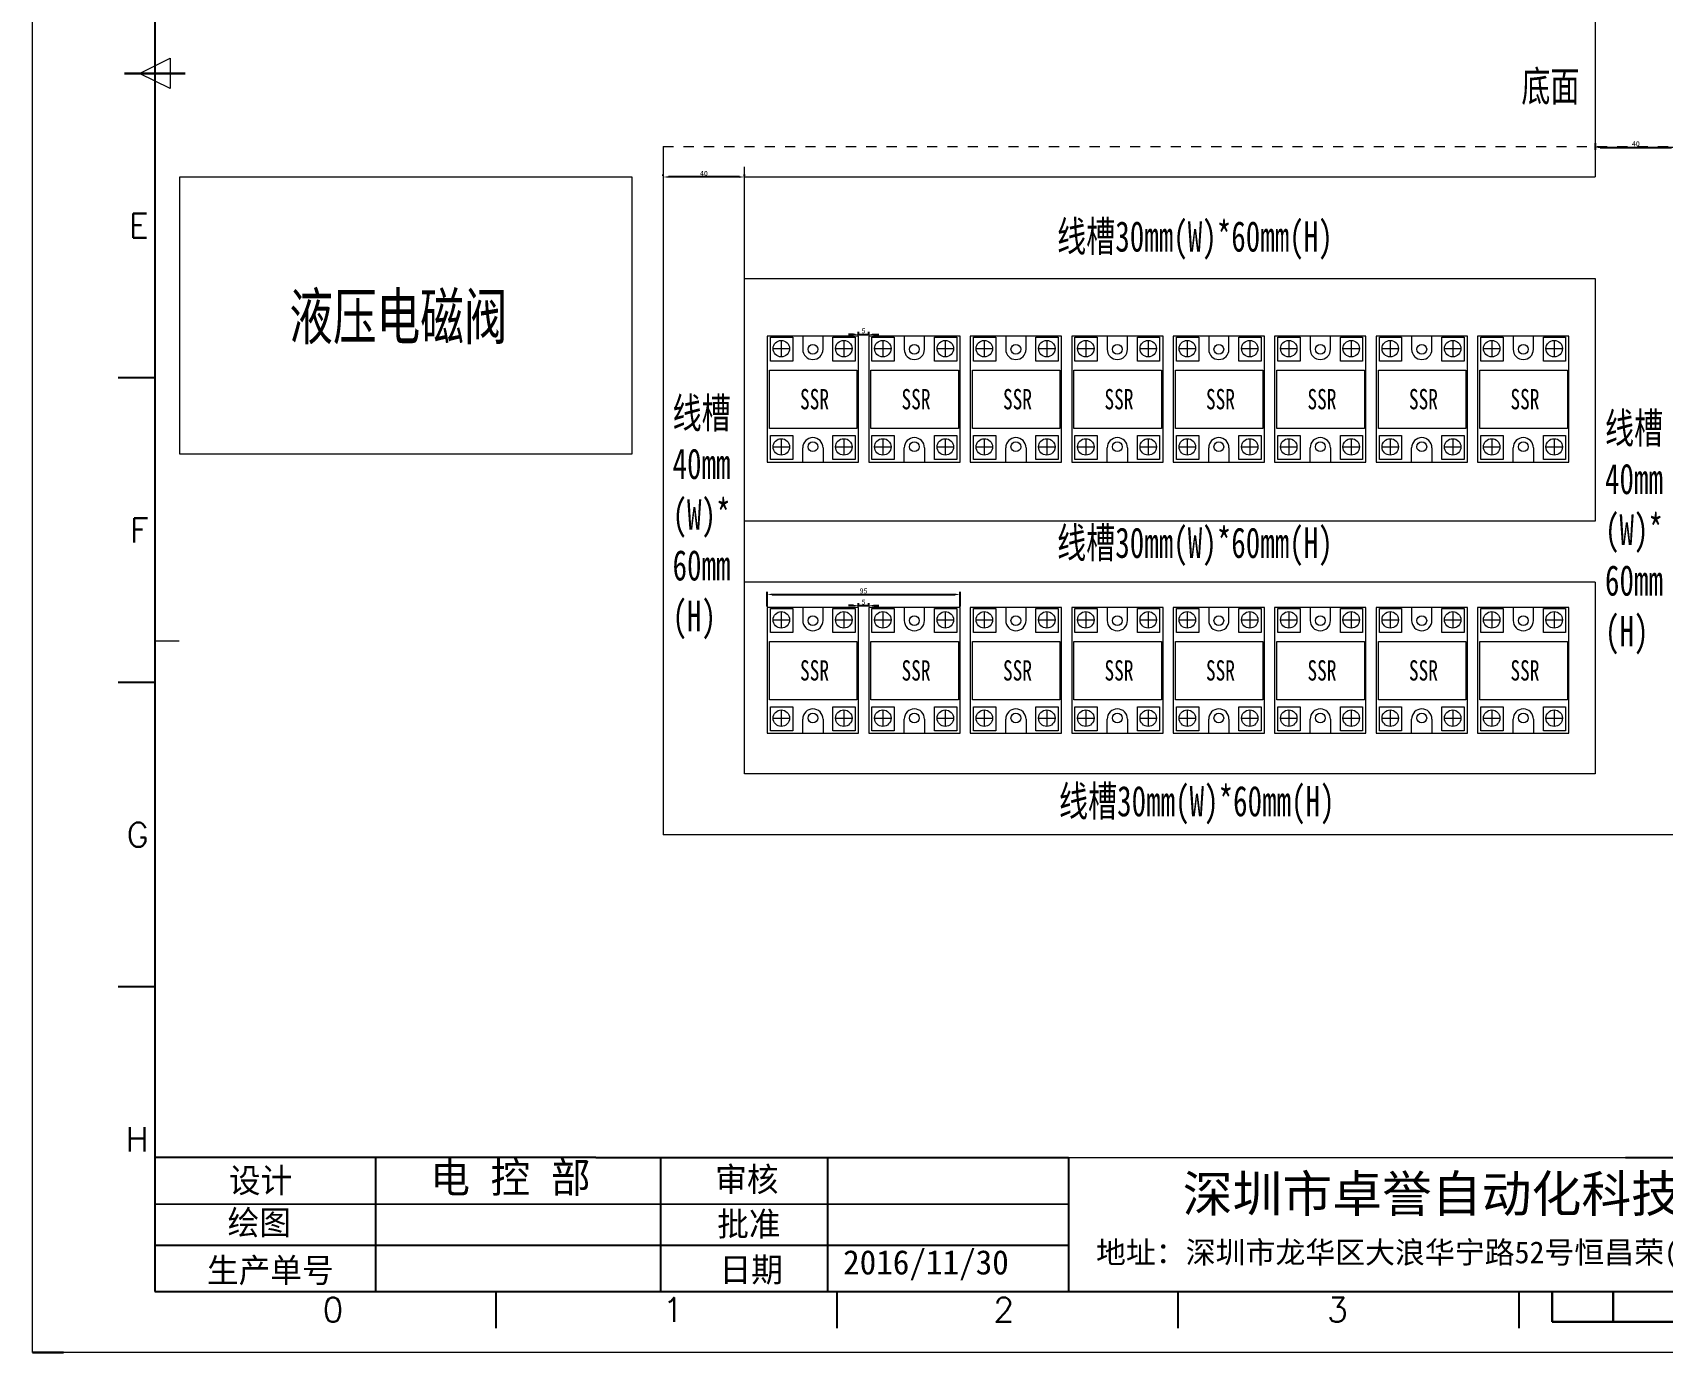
# Model space of a CAD drawing. Extents: x 35123 to 43919, y -4314 to -326.
# Drawn here: x 35327 to 36130, y -1586 to -936 of the extents above; entities that cross this region are included whole.
import ezdxf
from ezdxf.enums import TextEntityAlignment as Align

# ---------------------------------------------------------------- set-up
doc = ezdxf.new("R2010")
doc.units = 0
doc.header["$MEASUREMENT"] = 0
doc.linetypes.add('10', pattern=[20, 5, -5, 5, -5])
doc.layers.add('AE_BOR', color=1, linetype='Continuous')
doc.layers.add('细实线层', color=7, linetype='Continuous')
doc.styles.add('WD', font='romans.shx', dxfattribs={"bigfont": 'gbcbig.shx'})
doc.styles.add('宋', font='SimSun.ttf', dxfattribs={"width": 0.7})
doc.dimstyles.new('AM_ISO', dxfattribs={"dimtxt": 2.5, "dimasz": 2.5, "dimexe": 1.25, "dimexo": 0.5, "dimgap": 0.5, "dimtad": 1, "dimdsep": 46, "dimtxsty": 'Standard', "dimcen": 0, "dimclrd": 5, "dimclre": 5, "dimclrt": 1, "dimadec": 0, "dimazin": 2, "dimtp": 0.1, "dimtm": 0.1, "dimtfac": 0.71, "dimtmove": 0, "dimatfit": 3, "dimfxl": 1, "dimtfillclr": 6, "dimlwd": -1, "dimlwe": -1, "dimarcsym": 0})

# ---------------------------------------------------------------- blocks, each defined once
blk = doc.blocks.new('gb_a2_a')
for p, q in [((25, 410), (25, 10)), ((25, 10), (584, 10))]:
    blk.add_line(p, q)
at = {"lineweight": 9, "ltscale": 0.1}
blk.add_line((25, 116.86), (29, 116.86), dxfattribs=at)
at = {"layer": 'AE_BOR', "color": 1, "lineweight": 15}
for p, q in [((4.93, 0), (4.93, 420)), ((22.5, 210), (27.5, 212.5)), ((27.5, 212.5), (27.5, 207.5)), ((27.5, 207.5), (22.5, 210)), ((598.93, 0), (4.93, 0))]:
    blk.add_line(p, q, dxfattribs=at)
at = {"layer": 'AE_BOR', "color": 2, "lineweight": 30}
for p, q in [((20, 210), (30, 210)), ((254.5, 5), (254.5, 10)), ((264.5, 5), (264.5, 10)), ((254.5, 5), (354.5, 5))]:
    blk.add_line(p, q, dxfattribs=at)
at = {"layer": 'AE_BOR'}
for p, q in [((25, 160), (19, 160)), ((25, 110), (19, 110)), ((25, 60), (19, 60)), ((81, 10), (81, 4)), ((137, 10), (137, 4)), ((193, 10), (193, 4)), ((249, 10), (249, 4))]:
    blk.add_line(p, q, dxfattribs=at)
at = {"layer": 'AE_BOR', "lineweight": 30}
blk.add_line((4.93, 0), (10, 0), dxfattribs=at)
at = {"layer": 'AE_BOR', "style": 'WD'}
for s, p in [('E', (24, 185)), ('F', (24, 135)), ('G', (24, 85)), ('H', (24, 35))]:
    blk.add_text(s, height=4, dxfattribs=at).set_placement(p, align=Align.MIDDLE_RIGHT)
for s, p in [('0', (54.27, 5)), ('1', (110.12, 5)), ('2', (164.42, 5)), ('3', (219.22, 5))]:
    blk.add_text(s, height=4, dxfattribs=at).set_placement(p, align=Align.CENTER)
blk = doc.blocks.new('*D126')
at = {"color": 5}
for p, q in [((35733.98, -1085.24), (35733.98, -1083.62)), ((35738.98, -1085.24), (35738.98, -1083.62)), ((35731.48, -1084.87), (35728.98, -1084.87)), ((35733.98, -1084.87), (35738.98, -1084.87)), ((35741.48, -1084.87), (35743.98, -1084.87))]:
    blk.add_line(p, q, dxfattribs=at)
at = {"color": 5, "lineweight": 0}
for points in [[(35731.48, -1084.46), (35731.48, -1085.29), (35733.98, -1084.87)], [(35741.48, -1084.46), (35741.48, -1085.29), (35738.98, -1084.87)]]:
    blk.add_solid(points, dxfattribs=at)
at = {"layer": 'Defpoints', "color": 0, "lineweight": 0}
for p in [(35733.98, -1085.74), (35738.98, -1084.87), (35738.98, -1085.74)]:
    blk.add_point(p, dxfattribs=at)
at = {"color": 1, "lineweight": 0, "insert": (35736.48, -1083.12), "char_height": 2.5, "attachment_point": 5}
blk.add_mtext('5', dxfattribs=at)
blk = doc.blocks.new('*D127')
at = {"color": 5}
for p, q in [((35731.48, -1218.49), (35728.98, -1218.49)), ((35733.98, -1218.85), (35733.98, -1217.24)), ((35733.98, -1218.49), (35738.98, -1218.49)), ((35738.98, -1218.85), (35738.98, -1217.24)), ((35741.48, -1218.49), (35743.98, -1218.49))]:
    blk.add_line(p, q, dxfattribs=at)
at = {"color": 5, "lineweight": 0}
for points in [[(35731.48, -1218.07), (35731.48, -1218.9), (35733.98, -1218.49)], [(35741.48, -1218.07), (35741.48, -1218.9), (35738.98, -1218.49)]]:
    blk.add_solid(points, dxfattribs=at)
at = {"layer": 'Defpoints', "color": 0, "lineweight": 0}
for p in [(35733.98, -1219.35), (35738.98, -1218.49), (35738.98, -1219.35)]:
    blk.add_point(p, dxfattribs=at)
at = {"color": 1, "lineweight": 0, "insert": (35736.48, -1216.74), "char_height": 2.5, "attachment_point": 5}
blk.add_mtext('5', dxfattribs=at)
blk = doc.blocks.new('*D132')
at = {"layer": 'Defpoints', "color": 0, "lineweight": 0}
for p in [(36096.94, -990.19), (36136.94, -989.81), (36136.94, -992.77)]:
    blk.add_point(p, dxfattribs=at)
at = {"layer": '细实线层', "color": 5}
for p, q in [((36096.94, -990.69), (36096.94, -994.02)), ((36099.44, -992.77), (36134.44, -992.77)), ((36136.94, -990.31), (36136.94, -994.02))]:
    blk.add_line(p, q, dxfattribs=at)
at = {"layer": '细实线层', "color": 5, "lineweight": 0}
for points in [[(36099.44, -992.35), (36099.44, -993.18), (36096.94, -992.77)], [(36134.44, -992.35), (36134.44, -993.18), (36136.94, -992.77)]]:
    blk.add_solid(points, dxfattribs=at)
at = {"layer": '细实线层', "color": 1, "lineweight": 0, "insert": (36116.94, -991.02), "char_height": 2.5, "attachment_point": 5}
blk.add_mtext('40', dxfattribs=at)
blk = doc.blocks.new('*D151')
at = {"layer": 'Defpoints', "color": 0, "lineweight": 0}
for p in [(35637.79, -1007.35), (35637.79, -1007.35), (35677.79, -1007.35)]:
    blk.add_point(p, dxfattribs=at)
at = {"layer": '细实线层', "color": 5}
for p, q in [((35637.79, -1006.85), (35637.79, -1006.1)), ((35675.29, -1007.35), (35640.29, -1007.35)), ((35677.79, -1006.85), (35677.79, -1006.1))]:
    blk.add_line(p, q, dxfattribs=at)
at = {"layer": '细实线层', "color": 5, "lineweight": 0}
for points in [[(35640.29, -1006.94), (35640.29, -1007.77), (35637.79, -1007.35)], [(35675.29, -1006.94), (35675.29, -1007.77), (35677.79, -1007.35)]]:
    blk.add_solid(points, dxfattribs=at)
at = {"layer": '细实线层', "color": 1, "lineweight": 0, "insert": (35657.79, -1005.6), "char_height": 2.5, "attachment_point": 5}
blk.add_mtext('40', dxfattribs=at)
blk = doc.blocks.new('*D185')
at = {"layer": 'Defpoints', "color": 0, "lineweight": 0}
for p in [(35688.98, -1219.35), (35783.98, -1212.97), (35783.98, -1219.35)]:
    blk.add_point(p, dxfattribs=at)
at = {"layer": '细实线层', "color": 5}
for p, q in [((35688.98, -1218.85), (35688.98, -1211.72)), ((35783.98, -1218.85), (35783.98, -1211.72)), ((35691.48, -1212.97), (35781.48, -1212.97))]:
    blk.add_line(p, q, dxfattribs=at)
at = {"layer": '细实线层', "color": 5, "lineweight": 0}
for points in [[(35691.48, -1212.55), (35691.48, -1213.39), (35688.98, -1212.97)], [(35781.48, -1212.55), (35781.48, -1213.39), (35783.98, -1212.97)]]:
    blk.add_solid(points, dxfattribs=at)
at = {"layer": '细实线层', "color": 1, "lineweight": 0, "insert": (35736.48, -1211.22), "char_height": 2.5, "attachment_point": 5}
blk.add_mtext('95', dxfattribs=at)

msp = doc.modelspace()

# ---------------------------------------------------------------- linework, layer by layer
at = {"lineweight": 0}
for p, q in [((36096.94, -710.415), (36096.94, -1007.352)), ((35637.785, -992.352), (35637.785, -1331.352)), ((35677.785, -1301.352), (35677.785, -1002.352)), ((35399.553, -1007.262), (35622.215, -1007.262)), ((35399.553, -1143.914), (35399.553, -1007.262)), ((35622.215, -1007.262), (35622.215, -1143.914)), ((35677.785, -1007.352), (36096.94, -1007.352)), ((35677.785, -1057.352), (36096.94, -1057.352)), ((36096.94, -1057.352), (36096.94, -1176.852)), ((35688.983, -1085.738), (35688.983, -1147.738)), ((35733.983, -1085.738), (35688.983, -1085.738)), ((35691.874, -1091.88), (35699.992, -1091.88)), ((35695.933, -1087.821), (35695.933, -1095.939)), ((35706.483, -1085.738), (35706.483, -1092.238)), ((35716.483, -1092.238), (35716.483, -1085.738)), ((35722.652, -1091.88), (35730.77, -1091.88)), ((35726.711, -1087.821), (35726.711, -1095.939)), ((35733.983, -1147.738), (35733.983, -1085.738)), ((35738.983, -1085.738), (35738.983, -1147.738)), ((35783.983, -1085.738), (35738.983, -1085.738)), ((35741.874, -1091.88), (35749.992, -1091.88)), ((35745.933, -1087.821), (35745.933, -1095.939)), ((35756.483, -1085.738), (35756.483, -1092.238)), ((35766.483, -1092.238), (35766.483, -1085.738)), ((35772.652, -1091.88), (35780.77, -1091.88)), ((35776.711, -1087.821), (35776.711, -1095.939)), ((35783.983, -1147.738), (35783.983, -1085.738)), ((35788.983, -1085.738), (35788.983, -1147.738)), ((35833.983, -1085.738), (35788.983, -1085.738)), ((35791.874, -1091.88), (35799.992, -1091.88)), ((35795.933, -1087.821), (35795.933, -1095.939)), ((35806.483, -1085.738), (35806.483, -1092.238)), ((35816.483, -1092.238), (35816.483, -1085.738)), ((35822.652, -1091.88), (35830.77, -1091.88)), ((35826.711, -1087.821), (35826.711, -1095.939)), ((35833.983, -1147.738), (35833.983, -1085.738)), ((35838.983, -1085.738), (35838.983, -1147.738)), ((35883.983, -1085.738), (35838.983, -1085.738)), ((35841.874, -1091.88), (35849.992, -1091.88)), ((35845.933, -1087.821), (35845.933, -1095.939)), ((35856.483, -1085.738), (35856.483, -1092.238)), ((35866.483, -1092.238), (35866.483, -1085.738)), ((35872.652, -1091.88), (35880.77, -1091.88)), ((35876.711, -1087.821), (35876.711, -1095.939)), ((35883.983, -1147.738), (35883.983, -1085.738)), ((35888.983, -1085.738), (35888.983, -1147.738)), ((35933.983, -1085.738), (35888.983, -1085.738)), ((35891.874, -1091.88), (35899.992, -1091.88)), ((35895.933, -1087.821), (35895.933, -1095.939)), ((35906.483, -1085.738), (35906.483, -1092.238)), ((35916.483, -1092.238), (35916.483, -1085.738)), ((35922.652, -1091.88), (35930.77, -1091.88)), ((35926.711, -1087.821), (35926.711, -1095.939)), ((35933.983, -1147.738), (35933.983, -1085.738)), ((35938.983, -1085.738), (35938.983, -1147.738)), ((35983.983, -1085.738), (35938.983, -1085.738)), ((35941.874, -1091.88), (35949.992, -1091.88)), ((35945.933, -1087.821), (35945.933, -1095.939)), ((35956.483, -1085.738), (35956.483, -1092.238)), ((35966.483, -1092.238), (35966.483, -1085.738)), ((35972.652, -1091.88), (35980.77, -1091.88)), ((35976.711, -1087.821), (35976.711, -1095.939)), ((35983.983, -1147.738), (35983.983, -1085.738)), ((35988.983, -1085.738), (35988.983, -1147.738)), ((36033.983, -1085.738), (35988.983, -1085.738)), ((35991.874, -1091.88), (35999.992, -1091.88)), ((35995.933, -1087.821), (35995.933, -1095.939)), ((36006.483, -1085.738), (36006.483, -1092.238)), ((36016.483, -1092.238), (36016.483, -1085.738)), ((36022.652, -1091.88), (36030.77, -1091.88)), ((36026.711, -1087.821), (36026.711, -1095.939)), ((36033.983, -1147.738), (36033.983, -1085.738)), ((36038.983, -1085.738), (36038.983, -1147.738)), ((36083.983, -1085.738), (36038.983, -1085.738)), ((36041.874, -1091.88), (36049.992, -1091.88)), ((36045.933, -1087.821), (36045.933, -1095.939)), ((36056.483, -1085.738), (36056.483, -1092.238)), ((36066.483, -1092.238), (36066.483, -1085.738)), ((36072.652, -1091.88), (36080.77, -1091.88)), ((36076.711, -1087.821), (36076.711, -1095.939)), ((36083.983, -1147.738), (36083.983, -1085.738)), ((35690.087, -1131.206), (35690.087, -1102.503)), ((35690.087, -1102.503), (35733.189, -1102.503)), ((35733.189, -1102.503), (35733.189, -1131.206)), ((35740.087, -1131.206), (35740.087, -1102.503)), ((35740.087, -1102.503), (35783.189, -1102.503)), ((35783.189, -1102.503), (35783.189, -1131.206)), ((35790.087, -1131.206), (35790.087, -1102.503)), ((35790.087, -1102.503), (35833.189, -1102.503)), ((35833.189, -1102.503), (35833.189, -1131.206)), ((35840.087, -1131.206), (35840.087, -1102.503)), ((35840.087, -1102.503), (35883.189, -1102.503)), ((35883.189, -1102.503), (35883.189, -1131.206)), ((35890.087, -1131.206), (35890.087, -1102.503)), ((35890.087, -1102.503), (35933.189, -1102.503)), ((35933.189, -1102.503), (35933.189, -1131.206)), ((35940.087, -1131.206), (35940.087, -1102.503)), ((35940.087, -1102.503), (35983.189, -1102.503)), ((35983.189, -1102.503), (35983.189, -1131.206)), ((35990.087, -1131.206), (35990.087, -1102.503)), ((35990.087, -1102.503), (36033.189, -1102.503)), ((36033.189, -1102.503), (36033.189, -1131.206)), ((36040.087, -1131.206), (36040.087, -1102.503)), ((36040.087, -1102.503), (36083.189, -1102.503)), ((36083.189, -1102.503), (36083.189, -1131.206)), ((35733.189, -1131.206), (35690.087, -1131.206)), ((35783.189, -1131.206), (35740.087, -1131.206)), ((35833.189, -1131.206), (35790.087, -1131.206)), ((35883.189, -1131.206), (35840.087, -1131.206)), ((35933.189, -1131.206), (35890.087, -1131.206)), ((35983.189, -1131.206), (35940.087, -1131.206)), ((36033.189, -1131.206), (35990.087, -1131.206)), ((36083.189, -1131.206), (36040.087, -1131.206)), ((35695.933, -1136.25), (35695.933, -1144.367)), ((35726.711, -1136.25), (35726.711, -1144.367)), ((35745.933, -1136.25), (35745.933, -1144.367)), ((35776.711, -1136.25), (35776.711, -1144.367)), ((35795.933, -1136.25), (35795.933, -1144.367)), ((35826.711, -1136.25), (35826.711, -1144.367)), ((35845.933, -1136.25), (35845.933, -1144.367)), ((35876.711, -1136.25), (35876.711, -1144.367)), ((35895.933, -1136.25), (35895.933, -1144.367)), ((35926.711, -1136.25), (35926.711, -1144.367)), ((35945.933, -1136.25), (35945.933, -1144.367)), ((35976.711, -1136.25), (35976.711, -1144.367)), ((35995.933, -1136.25), (35995.933, -1144.367)), ((36026.711, -1136.25), (36026.711, -1144.367)), ((36045.933, -1136.25), (36045.933, -1144.367)), ((36076.711, -1136.25), (36076.711, -1144.367)), ((35622.215, -1143.914), (35399.553, -1143.914)), ((35688.983, -1147.738), (35733.983, -1147.738)), ((35691.874, -1140.308), (35699.992, -1140.308)), ((35706.483, -1147.738), (35706.483, -1140.738)), ((35716.483, -1140.738), (35716.483, -1147.738)), ((35722.652, -1140.308), (35730.77, -1140.308)), ((35738.983, -1147.738), (35783.983, -1147.738)), ((35741.874, -1140.308), (35749.992, -1140.308)), ((35756.483, -1147.738), (35756.483, -1140.738)), ((35766.483, -1140.738), (35766.483, -1147.738)), ((35772.652, -1140.308), (35780.77, -1140.308)), ((35788.983, -1147.738), (35833.983, -1147.738)), ((35791.874, -1140.308), (35799.992, -1140.308)), ((35806.483, -1147.738), (35806.483, -1140.738)), ((35816.483, -1140.738), (35816.483, -1147.738)), ((35822.652, -1140.308), (35830.77, -1140.308)), ((35838.983, -1147.738), (35883.983, -1147.738)), ((35841.874, -1140.308), (35849.992, -1140.308)), ((35856.483, -1147.738), (35856.483, -1140.738)), ((35866.483, -1140.738), (35866.483, -1147.738)), ((35872.652, -1140.308), (35880.77, -1140.308)), ((35888.983, -1147.738), (35933.983, -1147.738)), ((35891.874, -1140.308), (35899.992, -1140.308)), ((35906.483, -1147.738), (35906.483, -1140.738)), ((35916.483, -1140.738), (35916.483, -1147.738)), ((35922.652, -1140.308), (35930.77, -1140.308)), ((35938.983, -1147.738), (35983.983, -1147.738)), ((35941.874, -1140.308), (35949.992, -1140.308)), ((35956.483, -1147.738), (35956.483, -1140.738)), ((35966.483, -1140.738), (35966.483, -1147.738)), ((35972.652, -1140.308), (35980.77, -1140.308)), ((35988.983, -1147.738), (36033.983, -1147.738)), ((35991.874, -1140.308), (35999.992, -1140.308)), ((36006.483, -1147.738), (36006.483, -1140.738)), ((36016.483, -1140.738), (36016.483, -1147.738)), ((36022.652, -1140.308), (36030.77, -1140.308)), ((36038.983, -1147.738), (36083.983, -1147.738)), ((36041.874, -1140.308), (36049.992, -1140.308)), ((36056.483, -1147.738), (36056.483, -1140.738)), ((36066.483, -1140.738), (36066.483, -1147.738)), ((36072.652, -1140.308), (36080.77, -1140.308)), ((36096.94, -1176.852), (35677.785, -1176.852)), ((36096.94, -1206.852), (35677.785, -1206.852)), ((36096.94, -1206.852), (36096.94, -1301.352)), ((35688.983, -1219.352), (35688.983, -1281.352)), ((35733.983, -1219.352), (35688.983, -1219.352)), ((35706.483, -1219.352), (35706.483, -1225.852)), ((35716.483, -1225.852), (35716.483, -1219.352)), ((35733.983, -1281.352), (35733.983, -1219.352)), ((35738.983, -1219.352), (35738.983, -1281.352)), ((35783.983, -1219.352), (35738.983, -1219.352)), ((35756.483, -1219.352), (35756.483, -1225.852)), ((35766.483, -1225.852), (35766.483, -1219.352)), ((35783.983, -1281.352), (35783.983, -1219.352)), ((35788.983, -1219.352), (35788.983, -1281.352)), ((35833.983, -1219.352), (35788.983, -1219.352)), ((35806.483, -1219.352), (35806.483, -1225.852)), ((35816.483, -1225.852), (35816.483, -1219.352)), ((35833.983, -1281.352), (35833.983, -1219.352)), ((35838.983, -1219.352), (35838.983, -1281.352)), ((35883.983, -1219.352), (35838.983, -1219.352)), ((35856.483, -1219.352), (35856.483, -1225.852)), ((35866.483, -1225.852), (35866.483, -1219.352)), ((35883.983, -1281.352), (35883.983, -1219.352)), ((35888.983, -1219.352), (35888.983, -1281.352)), ((35933.983, -1219.352), (35888.983, -1219.352)), ((35906.483, -1219.352), (35906.483, -1225.852)), ((35916.483, -1225.852), (35916.483, -1219.352)), ((35933.983, -1281.352), (35933.983, -1219.352)), ((35938.983, -1219.352), (35938.983, -1281.352)), ((35983.983, -1219.352), (35938.983, -1219.352)), ((35956.483, -1219.352), (35956.483, -1225.852)), ((35966.483, -1225.852), (35966.483, -1219.352)), ((35983.983, -1281.352), (35983.983, -1219.352)), ((35988.983, -1219.352), (35988.983, -1281.352)), ((36033.983, -1219.352), (35988.983, -1219.352)), ((36006.483, -1219.352), (36006.483, -1225.852)), ((36016.483, -1225.852), (36016.483, -1219.352)), ((36033.983, -1281.352), (36033.983, -1219.352)), ((36038.983, -1219.352), (36038.983, -1281.352)), ((36083.983, -1219.352), (36038.983, -1219.352)), ((36056.483, -1219.352), (36056.483, -1225.852)), ((36066.483, -1225.852), (36066.483, -1219.352)), ((36083.983, -1281.352), (36083.983, -1219.352)), ((35691.874, -1225.493), (35699.992, -1225.493)), ((35695.933, -1221.435), (35695.933, -1229.552)), ((35722.652, -1225.493), (35730.77, -1225.493)), ((35726.711, -1221.435), (35726.711, -1229.552)), ((35741.874, -1225.493), (35749.992, -1225.493)), ((35745.933, -1221.435), (35745.933, -1229.552)), ((35772.652, -1225.493), (35780.77, -1225.493)), ((35776.711, -1221.435), (35776.711, -1229.552)), ((35791.874, -1225.493), (35799.992, -1225.493)), ((35795.933, -1221.435), (35795.933, -1229.552)), ((35822.652, -1225.493), (35830.77, -1225.493)), ((35826.711, -1221.435), (35826.711, -1229.552)), ((35841.874, -1225.493), (35849.992, -1225.493)), ((35845.933, -1221.435), (35845.933, -1229.552)), ((35872.652, -1225.493), (35880.77, -1225.493)), ((35876.711, -1221.435), (35876.711, -1229.552)), ((35891.874, -1225.493), (35899.992, -1225.493)), ((35895.933, -1221.435), (35895.933, -1229.552)), ((35922.652, -1225.493), (35930.77, -1225.493)), ((35926.711, -1221.435), (35926.711, -1229.552)), ((35941.874, -1225.493), (35949.992, -1225.493)), ((35945.933, -1221.435), (35945.933, -1229.552)), ((35972.652, -1225.493), (35980.77, -1225.493)), ((35976.711, -1221.435), (35976.711, -1229.552)), ((35991.874, -1225.493), (35999.992, -1225.493)), ((35995.933, -1221.435), (35995.933, -1229.552)), ((36022.652, -1225.493), (36030.77, -1225.493)), ((36026.711, -1221.435), (36026.711, -1229.552)), ((36041.874, -1225.493), (36049.992, -1225.493)), ((36045.933, -1221.435), (36045.933, -1229.552)), ((36072.652, -1225.493), (36080.77, -1225.493)), ((36076.711, -1221.435), (36076.711, -1229.552)), ((35690.087, -1264.819), (35690.087, -1236.116)), ((35690.087, -1236.116), (35733.189, -1236.116)), ((35733.189, -1236.116), (35733.189, -1264.819)), ((35740.087, -1264.819), (35740.087, -1236.116)), ((35740.087, -1236.116), (35783.189, -1236.116)), ((35783.189, -1236.116), (35783.189, -1264.819)), ((35790.087, -1264.819), (35790.087, -1236.116)), ((35790.087, -1236.116), (35833.189, -1236.116)), ((35833.189, -1236.116), (35833.189, -1264.819)), ((35840.087, -1264.819), (35840.087, -1236.116)), ((35840.087, -1236.116), (35883.189, -1236.116)), ((35883.189, -1236.116), (35883.189, -1264.819)), ((35890.087, -1264.819), (35890.087, -1236.116)), ((35890.087, -1236.116), (35933.189, -1236.116)), ((35933.189, -1236.116), (35933.189, -1264.819)), ((35940.087, -1264.819), (35940.087, -1236.116)), ((35940.087, -1236.116), (35983.189, -1236.116)), ((35983.189, -1236.116), (35983.189, -1264.819)), ((35990.087, -1264.819), (35990.087, -1236.116)), ((35990.087, -1236.116), (36033.189, -1236.116)), ((36033.189, -1236.116), (36033.189, -1264.819)), ((36040.087, -1264.819), (36040.087, -1236.116)), ((36040.087, -1236.116), (36083.189, -1236.116)), ((36083.189, -1236.116), (36083.189, -1264.819)), ((35733.189, -1264.819), (35690.087, -1264.819)), ((35783.189, -1264.819), (35740.087, -1264.819)), ((35833.189, -1264.819), (35790.087, -1264.819)), ((35883.189, -1264.819), (35840.087, -1264.819)), ((35933.189, -1264.819), (35890.087, -1264.819)), ((35983.189, -1264.819), (35940.087, -1264.819)), ((36033.189, -1264.819), (35990.087, -1264.819)), ((36083.189, -1264.819), (36040.087, -1264.819)), ((35691.874, -1273.922), (35699.992, -1273.922)), ((35695.933, -1269.863), (35695.933, -1277.981)), ((35706.483, -1281.352), (35706.483, -1274.352)), ((35716.483, -1274.352), (35716.483, -1281.352)), ((35722.652, -1273.922), (35730.77, -1273.922)), ((35726.711, -1269.863), (35726.711, -1277.981)), ((35741.874, -1273.922), (35749.992, -1273.922)), ((35745.933, -1269.863), (35745.933, -1277.981)), ((35756.483, -1281.352), (35756.483, -1274.352)), ((35766.483, -1274.352), (35766.483, -1281.352)), ((35772.652, -1273.922), (35780.77, -1273.922)), ((35776.711, -1269.863), (35776.711, -1277.981)), ((35791.874, -1273.922), (35799.992, -1273.922)), ((35795.933, -1269.863), (35795.933, -1277.981)), ((35806.483, -1281.352), (35806.483, -1274.352)), ((35816.483, -1274.352), (35816.483, -1281.352)), ((35822.652, -1273.922), (35830.77, -1273.922)), ((35826.711, -1269.863), (35826.711, -1277.981)), ((35841.874, -1273.922), (35849.992, -1273.922)), ((35845.933, -1269.863), (35845.933, -1277.981)), ((35856.483, -1281.352), (35856.483, -1274.352)), ((35866.483, -1274.352), (35866.483, -1281.352)), ((35872.652, -1273.922), (35880.77, -1273.922)), ((35876.711, -1269.863), (35876.711, -1277.981)), ((35891.874, -1273.922), (35899.992, -1273.922)), ((35895.933, -1269.863), (35895.933, -1277.981)), ((35906.483, -1281.352), (35906.483, -1274.352)), ((35916.483, -1274.352), (35916.483, -1281.352)), ((35922.652, -1273.922), (35930.77, -1273.922)), ((35926.711, -1269.863), (35926.711, -1277.981)), ((35941.874, -1273.922), (35949.992, -1273.922)), ((35945.933, -1269.863), (35945.933, -1277.981)), ((35956.483, -1281.352), (35956.483, -1274.352)), ((35966.483, -1274.352), (35966.483, -1281.352)), ((35972.652, -1273.922), (35980.77, -1273.922)), ((35976.711, -1269.863), (35976.711, -1277.981)), ((35991.874, -1273.922), (35999.992, -1273.922)), ((35995.933, -1269.863), (35995.933, -1277.981)), ((36006.483, -1281.352), (36006.483, -1274.352)), ((36016.483, -1274.352), (36016.483, -1281.352)), ((36022.652, -1273.922), (36030.77, -1273.922)), ((36026.711, -1269.863), (36026.711, -1277.981)), ((36041.874, -1273.922), (36049.992, -1273.922)), ((36045.933, -1269.863), (36045.933, -1277.981)), ((36056.483, -1281.352), (36056.483, -1274.352)), ((36066.483, -1274.352), (36066.483, -1281.352)), ((36072.652, -1273.922), (36080.77, -1273.922)), ((36076.711, -1269.863), (36076.711, -1277.981)), ((35688.983, -1281.352), (35733.983, -1281.352)), ((35738.983, -1281.352), (35783.983, -1281.352)), ((35788.983, -1281.352), (35833.983, -1281.352)), ((35838.983, -1281.352), (35883.983, -1281.352)), ((35888.983, -1281.352), (35933.983, -1281.352)), ((35938.983, -1281.352), (35983.983, -1281.352)), ((35988.983, -1281.352), (36033.983, -1281.352)), ((36038.983, -1281.352), (36083.983, -1281.352)), ((36096.94, -1301.352), (35677.785, -1301.352)), ((36937.785, -1331.352), (35637.785, -1331.352)), ((35937.785, -1331.352), (35637.785, -1331.352))]:
    msp.add_line(p, q, dxfattribs=at)
at = {"linetype": '10', "lineweight": 0}
msp.add_line((35637.785, -992.352), (36937.785, -992.352), dxfattribs=at)
for p, q in [((35604.544, -1490.335), (35387.251, -1490.335)), ((35387.251, -1490.335), (35387.251, -1556.326)), ((35496.072, -1490.335), (35496.072, -1556.326)), ((35604.544, -1490.335), (35837.378, -1490.335)), ((35636.358, -1490.335), (35636.358, -1556.326)), ((35718.696, -1490.335), (35718.696, -1556.335)), ((35837.378, -1490.335), (35837.378, -1556.326)), ((36111.851, -1490.335), (36471.551, -1490.335)), ((35387.251, -1556.326), (37064.251, -1556.326))]:
    msp.add_line(p, q)
at = {"lineweight": 9, "ltscale": 0.1}
msp.add_line((35837.378, -1490.335), (36111.851, -1490.335), dxfattribs=at)
at = {"ltscale": 2}
for p, q in [((35387.251, -1513.386), (35837.378, -1513.206)), ((35387.251, -1533.479), (35837.378, -1533.479))]:
    msp.add_line(p, q, dxfattribs=at)
at = {"lineweight": 0}
for points in [[(35701.549, -1086.245), (35701.549, -1098.11), (35690.595, -1098.11), (35690.595, -1086.245)], [(35732.327, -1086.245), (35732.327, -1098.11), (35721.373, -1098.11), (35721.373, -1086.245)], [(35751.549, -1086.245), (35751.549, -1098.11), (35740.595, -1098.11), (35740.595, -1086.245)], [(35782.327, -1086.245), (35782.327, -1098.11), (35771.373, -1098.11), (35771.373, -1086.245)], [(35801.549, -1086.245), (35801.549, -1098.11), (35790.595, -1098.11), (35790.595, -1086.245)], [(35832.327, -1086.245), (35832.327, -1098.11), (35821.373, -1098.11), (35821.373, -1086.245)], [(35851.549, -1086.245), (35851.549, -1098.11), (35840.595, -1098.11), (35840.595, -1086.245)], [(35882.327, -1086.245), (35882.327, -1098.11), (35871.373, -1098.11), (35871.373, -1086.245)], [(35901.549, -1086.245), (35901.549, -1098.11), (35890.595, -1098.11), (35890.595, -1086.245)], [(35932.327, -1086.245), (35932.327, -1098.11), (35921.373, -1098.11), (35921.373, -1086.245)], [(35951.549, -1086.245), (35951.549, -1098.11), (35940.595, -1098.11), (35940.595, -1086.245)], [(35982.327, -1086.245), (35982.327, -1098.11), (35971.373, -1098.11), (35971.373, -1086.245)], [(36001.549, -1086.245), (36001.549, -1098.11), (35990.595, -1098.11), (35990.595, -1086.245)], [(36032.327, -1086.245), (36032.327, -1098.11), (36021.373, -1098.11), (36021.373, -1086.245)], [(36051.549, -1086.245), (36051.549, -1098.11), (36040.595, -1098.11), (36040.595, -1086.245)], [(36082.327, -1086.245), (36082.327, -1098.11), (36071.373, -1098.11), (36071.373, -1086.245)], [(35701.549, -1134.673), (35701.549, -1146.539), (35690.595, -1146.539), (35690.595, -1134.673)], [(35732.327, -1134.673), (35732.327, -1146.539), (35721.373, -1146.539), (35721.373, -1134.673)], [(35751.549, -1134.673), (35751.549, -1146.539), (35740.595, -1146.539), (35740.595, -1134.673)], [(35782.327, -1134.673), (35782.327, -1146.539), (35771.373, -1146.539), (35771.373, -1134.673)], [(35801.549, -1134.673), (35801.549, -1146.539), (35790.595, -1146.539), (35790.595, -1134.673)], [(35832.327, -1134.673), (35832.327, -1146.539), (35821.373, -1146.539), (35821.373, -1134.673)], [(35851.549, -1134.673), (35851.549, -1146.539), (35840.595, -1146.539), (35840.595, -1134.673)], [(35882.327, -1134.673), (35882.327, -1146.539), (35871.373, -1146.539), (35871.373, -1134.673)], [(35901.549, -1134.673), (35901.549, -1146.539), (35890.595, -1146.539), (35890.595, -1134.673)], [(35932.327, -1134.673), (35932.327, -1146.539), (35921.373, -1146.539), (35921.373, -1134.673)], [(35951.549, -1134.673), (35951.549, -1146.539), (35940.595, -1146.539), (35940.595, -1134.673)], [(35982.327, -1134.673), (35982.327, -1146.539), (35971.373, -1146.539), (35971.373, -1134.673)], [(36001.549, -1134.673), (36001.549, -1146.539), (35990.595, -1146.539), (35990.595, -1134.673)], [(36032.327, -1134.673), (36032.327, -1146.539), (36021.373, -1146.539), (36021.373, -1134.673)], [(36051.549, -1134.673), (36051.549, -1146.539), (36040.595, -1146.539), (36040.595, -1134.673)], [(36082.327, -1134.673), (36082.327, -1146.539), (36071.373, -1146.539), (36071.373, -1134.673)], [(35701.549, -1219.858), (35701.549, -1231.724), (35690.595, -1231.724), (35690.595, -1219.858)], [(35732.327, -1219.858), (35732.327, -1231.724), (35721.373, -1231.724), (35721.373, -1219.858)], [(35751.549, -1219.858), (35751.549, -1231.724), (35740.595, -1231.724), (35740.595, -1219.858)], [(35782.327, -1219.858), (35782.327, -1231.724), (35771.373, -1231.724), (35771.373, -1219.858)], [(35801.549, -1219.858), (35801.549, -1231.724), (35790.595, -1231.724), (35790.595, -1219.858)], [(35832.327, -1219.858), (35832.327, -1231.724), (35821.373, -1231.724), (35821.373, -1219.858)], [(35851.549, -1219.858), (35851.549, -1231.724), (35840.595, -1231.724), (35840.595, -1219.858)], [(35882.327, -1219.858), (35882.327, -1231.724), (35871.373, -1231.724), (35871.373, -1219.858)], [(35901.549, -1219.858), (35901.549, -1231.724), (35890.595, -1231.724), (35890.595, -1219.858)], [(35932.327, -1219.858), (35932.327, -1231.724), (35921.373, -1231.724), (35921.373, -1219.858)], [(35951.549, -1219.858), (35951.549, -1231.724), (35940.595, -1231.724), (35940.595, -1219.858)], [(35982.327, -1219.858), (35982.327, -1231.724), (35971.373, -1231.724), (35971.373, -1219.858)], [(36001.549, -1219.858), (36001.549, -1231.724), (35990.595, -1231.724), (35990.595, -1219.858)], [(36032.327, -1219.858), (36032.327, -1231.724), (36021.373, -1231.724), (36021.373, -1219.858)], [(36051.549, -1219.858), (36051.549, -1231.724), (36040.595, -1231.724), (36040.595, -1219.858)], [(36082.327, -1219.858), (36082.327, -1231.724), (36071.373, -1231.724), (36071.373, -1219.858)], [(35701.549, -1268.287), (35701.549, -1280.152), (35690.595, -1280.152), (35690.595, -1268.287)], [(35732.327, -1268.287), (35732.327, -1280.152), (35721.373, -1280.152), (35721.373, -1268.287)], [(35751.549, -1268.287), (35751.549, -1280.152), (35740.595, -1280.152), (35740.595, -1268.287)], [(35782.327, -1268.287), (35782.327, -1280.152), (35771.373, -1280.152), (35771.373, -1268.287)], [(35801.549, -1268.287), (35801.549, -1280.152), (35790.595, -1280.152), (35790.595, -1268.287)], [(35832.327, -1268.287), (35832.327, -1280.152), (35821.373, -1280.152), (35821.373, -1268.287)], [(35851.549, -1268.287), (35851.549, -1280.152), (35840.595, -1280.152), (35840.595, -1268.287)], [(35882.327, -1268.287), (35882.327, -1280.152), (35871.373, -1280.152), (35871.373, -1268.287)], [(35901.549, -1268.287), (35901.549, -1280.152), (35890.595, -1280.152), (35890.595, -1268.287)], [(35932.327, -1268.287), (35932.327, -1280.152), (35921.373, -1280.152), (35921.373, -1268.287)], [(35951.549, -1268.287), (35951.549, -1280.152), (35940.595, -1280.152), (35940.595, -1268.287)], [(35982.327, -1268.287), (35982.327, -1280.152), (35971.373, -1280.152), (35971.373, -1268.287)], [(36001.549, -1268.287), (36001.549, -1280.152), (35990.595, -1280.152), (35990.595, -1268.287)], [(36032.327, -1268.287), (36032.327, -1280.152), (36021.373, -1280.152), (36021.373, -1268.287)], [(36051.549, -1268.287), (36051.549, -1280.152), (36040.595, -1280.152), (36040.595, -1268.287)], [(36082.327, -1268.287), (36082.327, -1280.152), (36071.373, -1280.152), (36071.373, -1268.287)]]:
    msp.add_lwpolyline(points, close=True, dxfattribs=at)
for centre, radius in [((35695.933, -1091.88), 4.059), ((35711.483, -1092.238), 2.4), ((35726.711, -1091.88), 4.059), ((35745.933, -1091.88), 4.059), ((35761.483, -1092.238), 2.4), ((35776.711, -1091.88), 4.059), ((35795.933, -1091.88), 4.059), ((35811.483, -1092.238), 2.4), ((35826.711, -1091.88), 4.059), ((35845.933, -1091.88), 4.059), ((35861.483, -1092.238), 2.4), ((35876.711, -1091.88), 4.059), ((35895.933, -1091.88), 4.059), ((35911.483, -1092.238), 2.4), ((35926.711, -1091.88), 4.059), ((35945.933, -1091.88), 4.059), ((35961.483, -1092.238), 2.4), ((35976.711, -1091.88), 4.059), ((35995.933, -1091.88), 4.059), ((36011.483, -1092.238), 2.4), ((36026.711, -1091.88), 4.059), ((36045.933, -1091.88), 4.059), ((36061.483, -1092.238), 2.4), ((36076.711, -1091.88), 4.059), ((35695.933, -1140.308), 4.059), ((35711.483, -1140.238), 2.4), ((35726.711, -1140.308), 4.059), ((35745.933, -1140.308), 4.059), ((35761.483, -1140.238), 2.4), ((35776.711, -1140.308), 4.059), ((35795.933, -1140.308), 4.059), ((35811.483, -1140.238), 2.4), ((35826.711, -1140.308), 4.059), ((35845.933, -1140.308), 4.059), ((35861.483, -1140.238), 2.4), ((35876.711, -1140.308), 4.059), ((35895.933, -1140.308), 4.059), ((35911.483, -1140.238), 2.4), ((35926.711, -1140.308), 4.059), ((35945.933, -1140.308), 4.059), ((35961.483, -1140.238), 2.4), ((35976.711, -1140.308), 4.059), ((35995.933, -1140.308), 4.059), ((36011.483, -1140.238), 2.4), ((36026.711, -1140.308), 4.059), ((36045.933, -1140.308), 4.059), ((36061.483, -1140.238), 2.4), ((36076.711, -1140.308), 4.059), ((35695.933, -1225.493), 4.059), ((35711.483, -1225.852), 2.4), ((35726.711, -1225.493), 4.059), ((35745.933, -1225.493), 4.059), ((35761.483, -1225.852), 2.4), ((35776.711, -1225.493), 4.059), ((35795.933, -1225.493), 4.059), ((35811.483, -1225.852), 2.4), ((35826.711, -1225.493), 4.059), ((35845.933, -1225.493), 4.059), ((35861.483, -1225.852), 2.4), ((35876.711, -1225.493), 4.059), ((35895.933, -1225.493), 4.059), ((35911.483, -1225.852), 2.4), ((35926.711, -1225.493), 4.059), ((35945.933, -1225.493), 4.059), ((35961.483, -1225.852), 2.4), ((35976.711, -1225.493), 4.059), ((35995.933, -1225.493), 4.059), ((36011.483, -1225.852), 2.4), ((36026.711, -1225.493), 4.059), ((36045.933, -1225.493), 4.059), ((36061.483, -1225.852), 2.4), ((36076.711, -1225.493), 4.059), ((35695.933, -1273.922), 4.059), ((35711.483, -1273.852), 2.4), ((35726.711, -1273.922), 4.059), ((35745.933, -1273.922), 4.059), ((35761.483, -1273.852), 2.4), ((35776.711, -1273.922), 4.059), ((35795.933, -1273.922), 4.059), ((35811.483, -1273.852), 2.4), ((35826.711, -1273.922), 4.059), ((35845.933, -1273.922), 4.059), ((35861.483, -1273.852), 2.4), ((35876.711, -1273.922), 4.059), ((35895.933, -1273.922), 4.059), ((35911.483, -1273.852), 2.4), ((35926.711, -1273.922), 4.059), ((35945.933, -1273.922), 4.059), ((35961.483, -1273.852), 2.4), ((35976.711, -1273.922), 4.059), ((35995.933, -1273.922), 4.059), ((36011.483, -1273.852), 2.4), ((36026.711, -1273.922), 4.059), ((36045.933, -1273.922), 4.059), ((36061.483, -1273.852), 2.4), ((36076.711, -1273.922), 4.059)]:
    msp.add_circle(centre, radius, dxfattribs=at)
for centre, start, end in [((35711.483, -1092.238), 180, 0), ((35761.483, -1092.238), 180, 0), ((35811.483, -1092.238), 180, 0), ((35861.483, -1092.238), 180, 0), ((35911.483, -1092.238), 180, 0), ((35961.483, -1092.238), 180, 0), ((36011.483, -1092.238), 180, 0), ((36061.483, -1092.238), 180, 0), ((35711.483, -1140.738), 0, 180), ((35761.483, -1140.738), 0, 180), ((35811.483, -1140.738), 0, 180), ((35861.483, -1140.738), 0, 180), ((35911.483, -1140.738), 0, 180), ((35961.483, -1140.738), 0, 180), ((36011.483, -1140.738), 0, 180), ((36061.483, -1140.738), 0, 180), ((35711.483, -1225.852), 180, 0), ((35761.483, -1225.852), 180, 0), ((35811.483, -1225.852), 180, 0), ((35861.483, -1225.852), 180, 0), ((35911.483, -1225.852), 180, 0), ((35961.483, -1225.852), 180, 0), ((36011.483, -1225.852), 180, 0), ((36061.483, -1225.852), 180, 0), ((35711.483, -1274.352), 0, 180), ((35761.483, -1274.352), 0, 180), ((35811.483, -1274.352), 0, 180), ((35861.483, -1274.352), 0, 180), ((35911.483, -1274.352), 0, 180), ((35961.483, -1274.352), 0, 180), ((36011.483, -1274.352), 0, 180), ((36061.483, -1274.352), 0, 180)]:
    msp.add_arc(centre, 5, start, end, dxfattribs=at)

# ---------------------------------------------------------------- block references
at = {"xscale": 3, "yscale": 3, "zscale": 3}
msp.add_blockref('gb_a2_a', (35312.251, -1586.326), dxfattribs=at)

# ---------------------------------------------------------------- texts
at = {"lineweight": 0, "attachment_point": 1, "style": '宋'}
for s, insert, char_height, width in [('底面', (36060.522, -955.144), 15, 185.19818), ('线槽30mm(W)*60mm(H)', (35831.814, -1029.114), 15, 185.19818), ('液压电磁阀', (35453.58, -1064.789), 22.5, 134.28405), ('线槽\\P40mm\\P(W)*\\P60mm\\P(H)', (35642.336, -1116.083), 15, 91.14982), ('SSR', (35705.143, -1111.778), 10, 18.99692), ('SSR', (35755.143, -1111.778), 10, 18.99692), ('SSR', (35805.143, -1111.778), 10, 18.99692), ('SSR', (35855.143, -1111.778), 10, 18.99692), ('SSR', (35905.143, -1111.778), 10, 18.99692), ('SSR', (35955.143, -1111.778), 10, 18.99692), ('SSR', (36005.143, -1111.778), 10, 18.99692), ('SSR', (36055.143, -1111.778), 10, 18.99692), ('线槽\\P40mm\\P(W)*\\P60mm\\P(H)', (36101.73, -1123.537), 15, 91.14982), ('线槽30mm(W)*60mm(H)', (35831.814, -1179.977), 15, 185.19818), ('SSR', (35705.143, -1245.391), 10, 18.99692), ('SSR', (35755.143, -1245.391), 10, 18.99692), ('SSR', (35805.143, -1245.391), 10, 18.99692), ('SSR', (35855.143, -1245.391), 10, 18.99692), ('SSR', (35905.143, -1245.391), 10, 18.99692), ('SSR', (35955.143, -1245.391), 10, 18.99692), ('SSR', (36005.143, -1245.391), 10, 18.99692), ('SSR', (36055.143, -1245.391), 10, 18.99692), ('线槽30mm(W)*60mm(H)', (35832.726, -1307.269), 15, 185.19818)]:
    msp.add_mtext(s, dxfattribs=dict(at, insert=insert, char_height=char_height, width=width))
at = {"ltscale": 2, "attachment_point": 1}
for s, insert, char_height, width in [('电 控 部', (35523.016, -1492.686), 15, 104.49408), ('审核', (35663.348, -1495.07), 12, 76.52238), ('设计', (35423.733, -1495.603), 12, 58.03508), ('{\\C256;绘图}', (35423.113, -1516.386), 12, 58.03508), ('批准', (35664.343, -1517.05), 12, 76.52238), ('生产单号', (35412.996, -1539.88), 12, 75.4601), ('日期', (35665.495, -1539.565), 12, 76.52238), ('2016/11/30', (35726.375, -1535.937), 12, 76.52238)]:
    msp.add_mtext(s, dxfattribs=dict(at, insert=insert, char_height=char_height, width=width))
at = {"attachment_point": 7}
for s, insert, char_height, width in [('{\\fSimSun|b0|i0|c134|p2;深圳市卓誉自动化科技有限公司}', (35893.688, -1519.166), 18, 403.38831), ('{\\fSimSun|b0|i0|c134|p2;地址：深圳市龙华区大浪华宁路52号恒昌荣(星辉)科技园B栋1/3楼}', (35850.969, -1545.321), 10.8, 473.59562)]:
    msp.add_mtext(s, dxfattribs=dict(at, insert=insert, char_height=char_height, width=width))

# ---------------------------------------------------------------- dimensions: what is measured, and where the dimension line sits
at = {"lineweight": 0}
for base, p1, p2, picture, middle in [((35738.983, -1084.874), (35733.983, -1085.738), (35738.983, -1085.738), '*D126', (35736.483, -1083.124)), ((35738.983, -1218.487), (35733.983, -1219.352), (35738.983, -1219.352), '*D127', (35736.483, -1216.737))]:
    dim = msp.add_linear_dim(base=base, p1=p1, p2=p2, dimstyle='AM_ISO', dxfattribs=at)
    dim.commit()
    dim.dimension.update_dxf_attribs({"geometry": picture, "text_midpoint": middle})
at = {"layer": '细实线层', "lineweight": 0}
for base, p1, p2, picture, middle in [((36136.94, -992.765), (36096.94, -990.188), (36136.94, -989.811), '*D132', (36116.94, -991.015)), ((35637.785, -1007.352), (35677.785, -1007.352), (35637.785, -1007.352), '*D151', (35657.785, -1005.602)), ((35783.983, -1212.97), (35688.983, -1219.352), (35783.983, -1219.352), '*D185', (35736.483, -1211.22))]:
    dim = msp.add_linear_dim(base=base, p1=p1, p2=p2, dimstyle='AM_ISO', dxfattribs=at)
    dim.commit()
    dim.dimension.update_dxf_attribs({"geometry": picture, "text_midpoint": middle})

doc.saveas('drawing.dxf')
